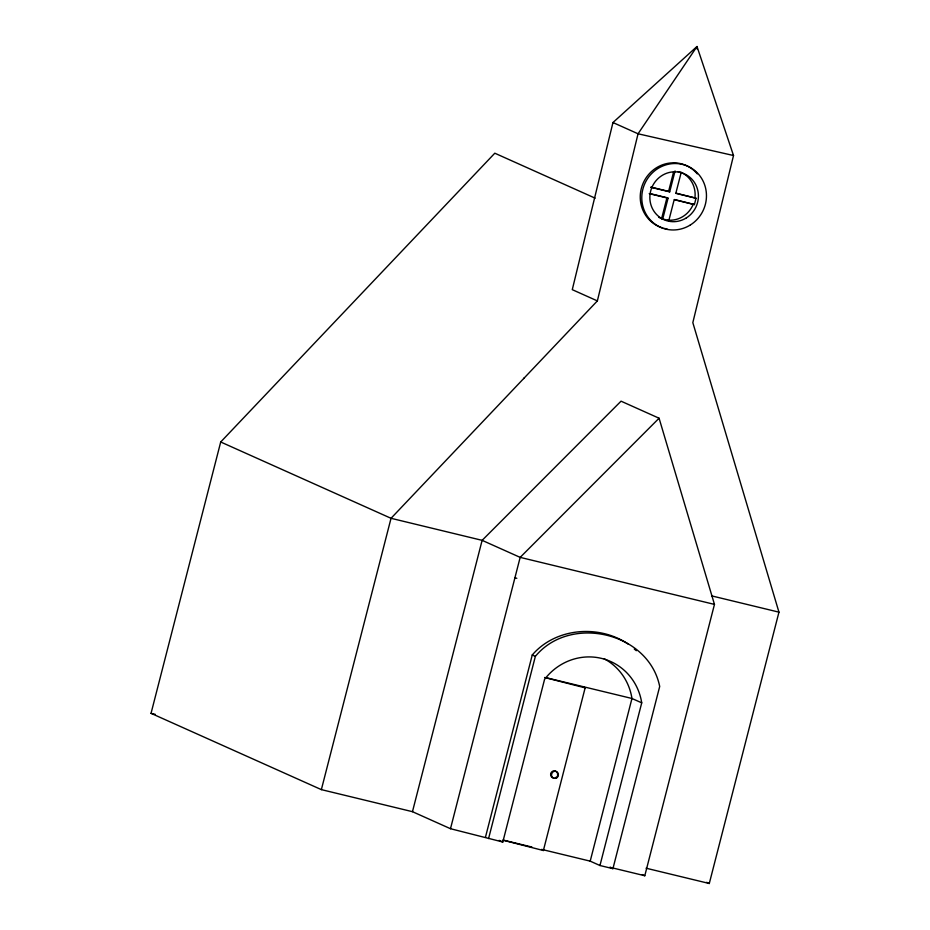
<?xml version="1.0" encoding="UTF-8"?>
<svg xmlns="http://www.w3.org/2000/svg" width="930" height="930" viewBox="0 0 930 930"><rect width="100%" height="100%" fill="white"/><g stroke="black" fill="none" stroke-linecap="round" stroke-linejoin="round"><path stroke-width="1.4" d="M676.075 193.173L696.024 198.23L694.396 204.565L674.192 199.683L668.821 220.584L661.602 218.608A25.098 24.11 -65.9 0 1 658.754 217.26M697.337 49.371L697 46.5L612.963 122.539L572.275 289.66L597.362 300.901L638.05 133.781L697 46.5L733.514 155.519L692.827 322.64L778.956 612.161L709.288 883.5L646.083 868.202M488.576 838.569L535.355 656.382C570.171 614.044 648.768 632.191 659.696 686.468L612.928 868.655L599.955 865.516L641.723 702.848A56.835 54.603 -65.9 0 0 601.547 658.394A56.835 54.603 -65.9 0 0 544.573 679.342L502.805 842.01L450.492 828.711L412.467 811.681L321.362 789.628L151.044 713.333L220.712 441.994L494.807 153.206L595.142 198.16M321.362 789.628L391.03 518.301L597.362 300.901M412.467 811.681L482.124 540.342L621.042 401.179L659.079 418.221L714.461 604.395L644.792 875.735L609.824 867.272L612.928 868.655M523.671 378.545L524.38 377.789M450.492 828.711L520.161 557.372L659.079 418.221M485.472 837.174L532.251 654.987C555.594 627.692 599.025 624.297 628.18 644.083M661.556 218.817L666.973 197.706L650.814 193.789M675.064 170.946L669.693 191.859L668.6 191.371L673.611 171.852M662.695 219.096L668.066 198.195L666.973 197.706M502.839 840.139L543.376 850.52L585.144 687.851L583.389 686.724M599.955 865.516L590.201 861.145L631.958 698.477A56.835 54.603 -65.9 0 0 604.023 658.661M733.514 155.519L638.05 133.781L612.963 122.539M678.121 171.69L681.19 172.434L675.819 193.335L696.024 198.23M651.093 187.128L668.6 191.371M650.837 187.29L669.693 191.859M674.448 199.508L694.396 204.565M649.21 193.638L668.066 198.195M711.543 595.851L778.956 612.161M714.461 604.395L520.161 557.372L482.124 540.342L391.03 518.301L220.712 441.994M514.918 577.832L516.824 578.286M545.922 677.656L631.958 698.477L641.723 702.848M151.044 713.333L155.275 714.356M504.153 840.325L531.913 847.044M541.62 849.392L590.201 861.145M544.596 677.482L585.144 687.851M668.821 220.584L667.728 220.096A25.098 24.11 -65.9 0 0 693.303 204.077M532.251 654.987L535.355 656.382M558.302 775.62L557.477 775.248A3.592 3.453 -65.9 0 0 557.593 774.318M550.758 773.621L551.571 773.992M706.649 882.314L709.288 883.5M642.177 874.56L644.792 875.735M499.143 840.371L502.805 842.01M542.504 849.962L543.376 850.52M634.283 649.035L636.318 650.698M681.062 172.352A25.098 24.11 -65.9 0 1 694.931 197.741M662.916 228.048A33.445 32.12 -65.9 0 1 645.653 178.49A33.445 32.12 -65.9 0 1 697.314 173.887M667.031 228.943A33.445 32.12 -65.9 0 1 664.276 228.408M554.117 778.003A3.592 3.453 -65.9 0 1 550.653 774.864A3.592 3.453 -65.9 0 1 553.501 770.935A3.592 3.453 -65.9 0 1 557.477 773.4M556.582 776.875A3.592 3.453 -65.9 0 1 555.861 777.468M690.362 224.967A33.445 32.12 -65.9 0 0 690.246 167.458A33.445 32.12 -65.9 0 0 641.781 197.811A33.445 32.12 -65.9 0 0 690.362 224.967M686.317 217.934A25.098 24.11 -65.9 0 0 686.224 174.759A25.098 24.11 -65.9 0 0 649.849 197.544A25.098 24.11 -65.9 0 0 686.317 217.934M556.686 777.84A3.592 3.453 -65.9 0 0 556.663 771.656A3.592 3.453 -65.9 0 0 551.455 774.923A3.592 3.453 -65.9 0 0 556.686 777.84"/></g></svg>
